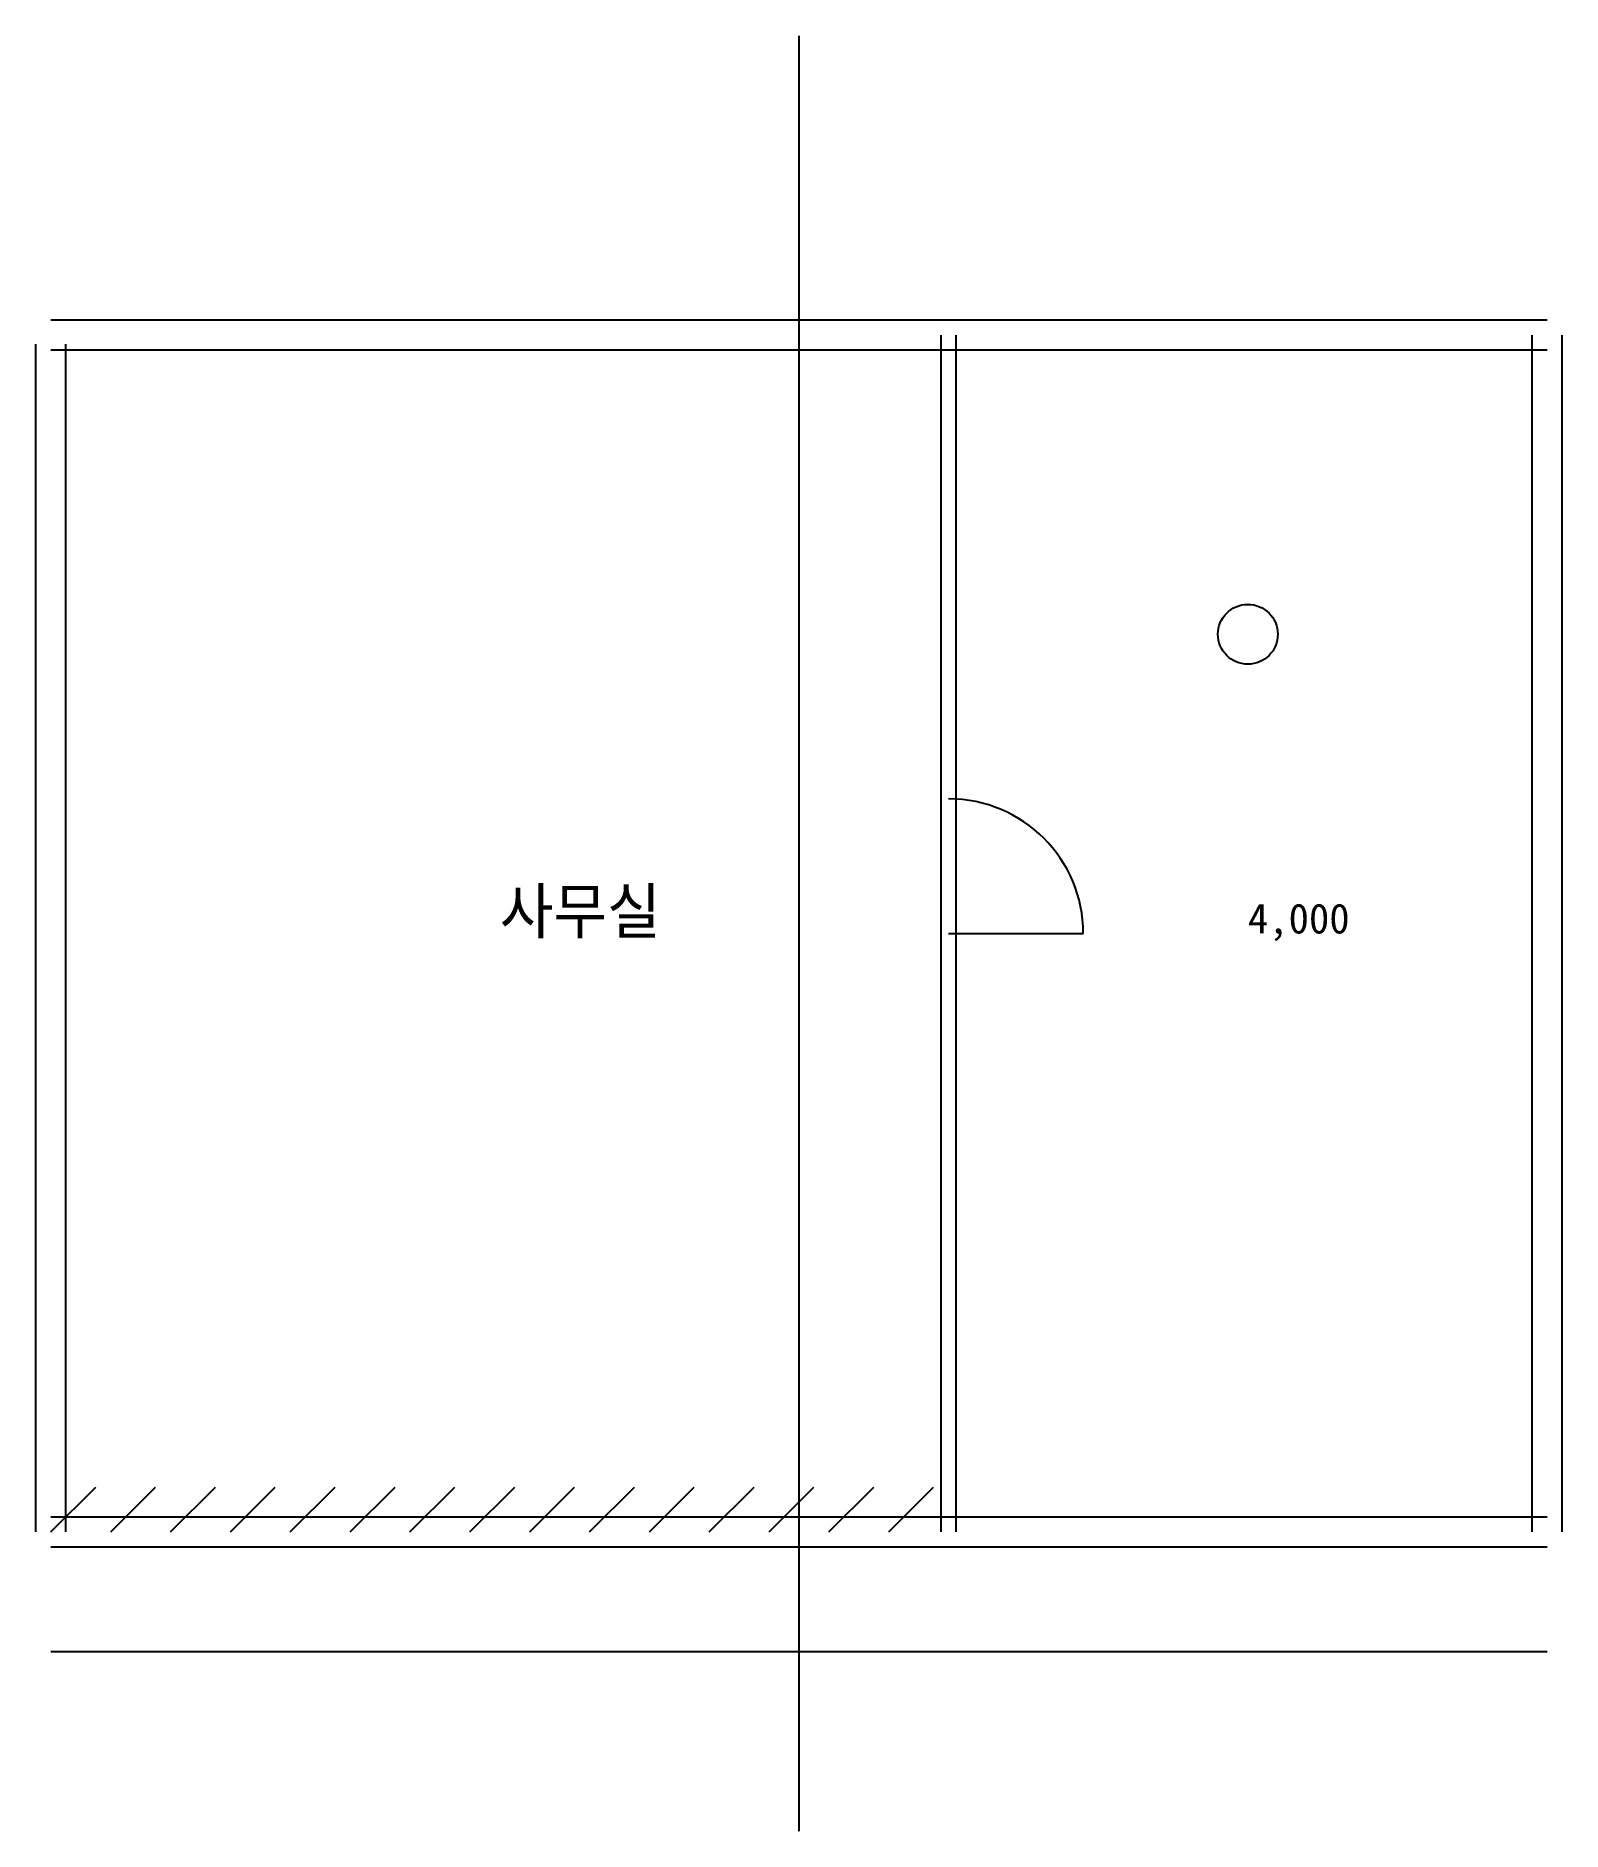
# Model space of a CAD drawing. Header units: millimetres. Extents: x -100 to 10100, y -2000 to 10000.
import ezdxf

# ---------------------------------------------------------------- set-up
doc = ezdxf.new("R2010")
doc.units = ezdxf.units.MM

# ---------------------------------------------------------------- blocks, each defined once
blk = doc.blocks.new('DOOR-900')
blk.add_line((0, 0), (900, 0))
blk.add_arc((0, 0), 900, 0, 90)
blk = doc.blocks.new('A$C0A1B2')
blk.add_circle((0, 0), 200)

msp = doc.modelspace()

# ---------------------------------------------------------------- linework, layer by layer
at = {"layer": '0-WALL'}
for p, q in [((10000, 8100), (0, 8100)), ((10000, 7900), (0, 7900))]:
    msp.add_line(p, q, dxfattribs=at)
at = {"layer": 'A-WALL-PATT'}
for p, q in [((0, 0), (300, 300)), ((400, 0), (700, 300)), ((800, 0), (1100, 300)), ((1200, 0), (1500, 300)), ((1600, 0), (1900, 300)), ((2000, 0), (2300, 300)), ((2400, 0), (2700, 300)), ((2800, 0), (3100, 300)), ((3200, 0), (3500, 300)), ((3600, 0), (3900, 300)), ((4000, 0), (4300, 300)), ((4400, 0), (4700, 300)), ((4800, 0), (5100, 300)), ((5200, 0), (5500, 300)), ((5600, 0), (5900, 300))]:
    msp.add_line(p, q, dxfattribs=at)
at = {"layer": 'CENTER'}
msp.add_line((5000, -2000), (5000, 10000), dxfattribs=at)
at = {"layer": 'WALL'}
for p, q in [((-100, 0), (-100, 7940)), ((100, 0), (100, 7940)), ((0, 100), (10000, 100)), ((0, -100), (10000, -100))]:
    msp.add_line(p, q, dxfattribs=at)
at = {"layer": 'WALL-DIM'}
msp.add_line((0, -800), (10000, -800), dxfattribs=at)
at = {"layer": '벽체'}
for p, q in [((5950, 0), (5950, 8000)), ((6050, 0), (6050, 8000)), ((9900, 0), (9900, 8000)), ((10100, 0), (10100, 8000))]:
    msp.add_line(p, q, dxfattribs=at)

# ---------------------------------------------------------------- block references
at = {"layer": 'A-DOOR'}
msp.add_blockref('DOOR-900', (6000, 4000), dxfattribs=at)
at = {"layer": 'I-FURN'}
msp.add_blockref('A$C0A1B2', (8000, 6000), dxfattribs=at)

# ---------------------------------------------------------------- texts
at = {"layer": 'TEXT'}
for s, height, p in [('사무실', 300, (3000, 4000)), ('4,000', 200, (8000, 4000))]:
    msp.add_text(s, height=height, dxfattribs=at).set_placement(p)

doc.saveas('drawing.dxf')
